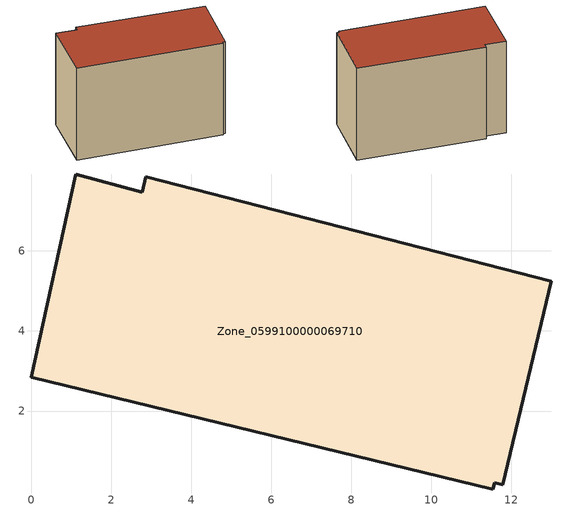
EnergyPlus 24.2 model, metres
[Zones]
Zone_0599100000069710
 floor ground (C_G): 11.58,0.21 11.54,0.05 0,2.85 1.11,7.92 2.77,7.47 2.87,7.85 13,5.24 11.79,0.16 z0
 wall outside (C_F): 11.54,0.05 11.58,0.21 11.79,0.16 13,5.24 2.87,7.85 2.77,7.47 1.11,7.92 0,2.85 11.54,0.05 z0:8.54
 roof outside (C_R): 11.58,0.21 11.79,0.16 13,5.24 2.87,7.85 2.77,7.47 1.11,7.92 0,2.85 11.54,0.05 z8.54
[BUILDING]
Pand.0599100000069710: North Axis=0; Terrain=City; Loads Convergence Tolerance Value=0.04; Temperature Convergence Tolerance Value=0.4; Solar Distribution=FullExterior; Maximum Number of Warmup Days=25; Minimum Number of Warmup Days=1
[Site:Location]
Rotterdam.The.Hague.AP_ZH_NLD Design_Conditions: Latitude=51.96; Longitude=4.45; Time Zone=1; Elevation=-4.5
[SITE:GROUNDTEMPERATURE:BUILDINGSURFACE]
18, 18, 18, 18, 18, 18, 18, 18, 18, 18, 18, 18
[MATERIAL] Thermal Absorptance=0.9; Solar Absorptance=0.7; Visible Absorptance=0.7
Name | Roughness | Thickness | Conductivity | Density | Specific Heat
G.TI.1992-2005 | MediumSmooth | 0.15 | 0.06 | 540 | 1210
F.TI.1992-2005 | Rough | 0.3 | 0.12 | 1920 | 840
R.TI.1992-2005 | MediumRough | 0.2 | 0.08 | 1500 | 1000
[CONSTRUCTION]
C_G: G.TI.1992-2005
C_F: F.TI.1992-2005
C_R: R.TI.1992-2005
[ZONE]
Zone_0599100000069710: Type=1; Multiplier=1; Ceiling Height=Autocalculate; Volume=Autocalculate; Floor Area=autocalculate; Part of Total Floor Area=Yes
[ZONEINFILTRATION:DESIGNFLOWRATE]
Infil_Zone_0599100000069710: Zone or ZoneList or Space or SpaceList=Zone_0599100000069710; Schedule=AlwaysOn; Design Flow Rate Calculation Method=Flow/Area; Flow Rate per Floor Area=0.0015; Constant Term Coefficient=1; Temperature Term Coefficient=0; Velocity Term Coefficient=0; Velocity Squared Term Coefficient=0
[HVACTEMPLATE:ZONE:IDEALLOADSAIRSYSTEM]
Zone_0599100000069710: Maximum Heating Supply Air Temperature=50; Minimum Cooling Supply Air Temperature=13; Maximum Heating Supply Air Humidity Ratio=0.0156; Minimum Cooling Supply Air Humidity Ratio=0.0077; Heating Limit=NoLimit; Cooling Limit=NoLimit; Dehumidification Control Type=ConstantSensibleHeatRatio; Cooling Sensible Heat Ratio=0.7; Dehumidification Setpoint=60; Humidification Control Type=None; Humidification Setpoint=30; Outdoor Air Method=None; Outdoor Air Flow Rate per Person=0.00944; Outdoor Air Flow Rate per Zone Floor Area=0; Outdoor Air Flow Rate per Zone=0; Demand Controlled Ventilation Type=None; Outdoor Air Economizer Type=NoEconomizer; Heat Recovery Type=None; Sensible Heat Recovery Effectiveness=0.7; Latent Heat Recovery Effectiveness=0.65
[ZONECONTROL:THERMOSTAT]
ThermostatControl_Zone_0599100000069710: Zone or ZoneList=Zone_0599100000069710; Control Type Schedule=DualSetpointControlType; Control 1=Thermostat_Zone_0599100000069710; Temperature Difference Between Cutout And Setpoint=0
[THERMOSTATSETPOINT:DUALSETPOINT]
Thermostat_Zone_0599100000069710: Heating Setpoint Temperature Schedule=HeatingSetpoint_Zone_0599100000069710; Cooling Setpoint Temperature Schedule=CoolingSetpoint_Zone_0599100000069710
[SCHEDULE:COMPACT]
HeatingSetpoint_Zone_0599100000069710: Through: 12/31, For: AllDays, Until: 24:00, 21
CoolingSetpoint_Zone_0599100000069710: Through: 12/31, For: AllDays, Until: 24:00, 24
DualSetpointControlType: Through: 12/31, For: AllDays, Until: 24:00, 4
AlwaysOn: Through: 12/31, For: AllDays, Until: 24:00, 1
